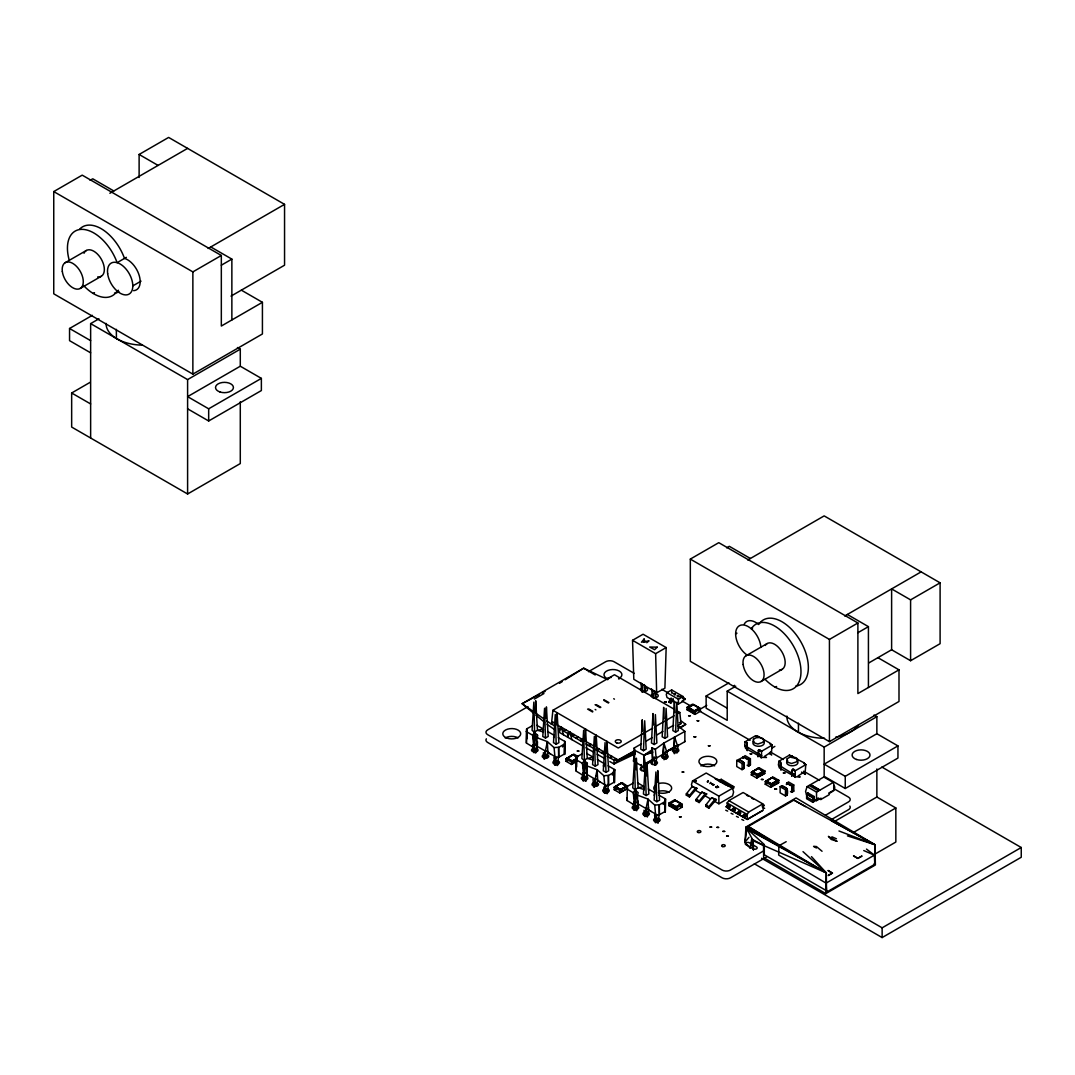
<?xml version="1.0" encoding="UTF-8"?>
<svg xmlns="http://www.w3.org/2000/svg" width="1075" height="1075" viewBox="0 0 1075 1075"><rect width="100%" height="100%" fill="white"/><g stroke="black" fill="none" stroke-linecap="round" stroke-linejoin="round"><path stroke-width="1.5" d="M676.901 710.803L679.803 712.47L680.986 723.596L677.788 725.813M780.141 786.685L785.489 789.762L785.476 795.917L787.37 794.17L787.142 788.822L781.767 785.718L780.141 786.685L780.101 792.812L785.489 795.93L787.142 795.003L786.349 794.344M558.301 737.692L564.792 741.441L564.321 744.115L558.718 747.38L558.704 757.27L556.299 757.364L547.887 752.379L547.336 741.589L536.882 737.692L537.513 735.139L532.085 730.288L533.858 702.109L534.88 745.002L533.778 747.528L526.387 743.027L526.669 728.85L532.461 725.692M608.101 765.817L614.591 769.566L614.107 772.24L608.517 775.505L608.49 785.395L606.098 785.502L597.687 780.504L597.122 769.713L586.681 765.817L587.313 763.263L581.871 758.426L583.658 730.234L584.679 773.127L583.564 775.653L576.187 771.151L576.469 756.975L582.247 753.817M658.962 795.178L665.452 798.927L664.968 801.614L659.378 804.866L659.351 814.756L656.959 814.863L648.548 809.865L647.983 799.088L637.542 795.178L638.174 792.624L632.732 787.787L634.519 759.608L635.54 802.501L634.438 805.027L627.048 800.512L627.33 786.336L633.108 783.191M764.5 756.787L766.475 757.485L761.557 757.351L761.517 751.291L759.716 749.786L758.52 750.095M798.228 776.257L800.203 776.956L795.285 776.822L795.245 770.762L793.673 769.364M813.627 800.983L814.071 796.494L807.849 792.92L806.613 794.049L806.613 798.725L812.888 802.34L817.726 799.074L813.627 800.983L807.433 797.395L807.419 794.371L814.245 797.543M833.73 790.246L833.73 785.556M770.479 743.806L772.052 745.203L771.514 751.882L764.5 756.343M804.207 763.277L805.78 764.674L805.242 771.353L798.228 775.827M732.559 788.244L718.866 796.145L718.893 803.791L732.572 795.876L733.58 792.06L732.559 788.244L706.208 773.032L692.528 780.961L691.48 784.575L692.179 787.249M736.765 760.401L736.738 766.542L742.086 769.673L743.994 767.899L743.766 762.551L739.681 759.85L736.765 760.401L742.113 763.492L743.806 762.78A13.33 7.7 -60 0 1 743.806 768.423L743.672 768.585A13.33 7.7 0 0 0 742.718 767.778M686.334 795.151L686.347 793.847L692.206 786.497L696.976 788.338L689.451 796.951L686.334 795.151L688 794.062M696.036 800.754L696.049 799.451L701.921 792.1L706.692 793.955L699.167 802.555L696.036 800.754L697.715 799.666M705.751 806.358L705.764 805.054L711.623 797.704L716.393 799.558L708.868 808.158L705.751 806.358L707.417 805.269M614.591 769.566L614.43 782.573L614.591 769.566L613.113 772.347M813.681 799.034L816.503 800.66L816.53 792.1L807.056 786.631L805.578 791.496L806.64 794.976M750.054 848L751.694 839.064L763.572 845.447L764.298 854.8L827.763 891.457L873.478 865.066L874.741 862.862L874.983 844.748L796.064 797.919L745.956 827.038L744.988 842.155L750.054 848L753.158 840.704L745.956 827.038L826.299 872.887L826.5 890.718L826.07 883.126L778.676 855.055L778.891 845.756L748.213 826.46L746.937 828.664L744.988 842.155L748.993 837.304M543.332 732.384L543.386 729.078L536.882 725.329M593.118 760.509L593.172 757.203L586.681 753.454M643.979 789.87L644.032 786.564L637.542 782.815M603.814 766.717L603.881 763.384L597.391 759.635M675.382 800.593L681.281 803.804L675.799 806.882L669.9 803.562L675.382 800.351L681.281 803.804L675.799 807.164L669.9 803.562L675.382 800.351M693.577 704.77L699.476 707.982L693.993 711.059L688.094 707.74L693.59 704.528L699.476 707.982L694.007 711.341L688.094 707.74L693.59 704.528M753.333 849.855L751.694 839.064L753.158 840.704L763.572 845.447L763.64 857.622L825.815 893.594L826.299 872.887L811.477 856.641M641.52 743.793L634.183 748.025L633.578 761.234L643.589 766.905L643.938 755.214L652.485 749.544L651.893 747.837L655.36 749.248L663.88 743.053L684.856 731.43L677.868 725.733M666.164 647.567L664.901 688.202L656.65 692.77L633.807 679.279L632.543 640.31L643.078 634.237L666.164 647.567L655.629 653.654L632.543 640.31M535.323 712.241L535.699 700.712L537.473 730.288L534.786 731.847L532.676 735.26L533.778 747.528L533.093 744.612M546.033 718.423L546.409 706.893L548.183 736.469L545.482 738.028L542.794 736.469L544.568 708.291L545.482 738.028M556.729 724.604L557.119 713.074L558.893 742.65L556.192 744.209L553.491 742.65L555.278 714.472L556.192 744.209M585.109 740.379L585.485 728.837L587.273 758.426L584.572 759.971L582.462 763.384L583.564 775.653L582.892 772.737M595.819 746.561L596.195 735.018L597.982 764.607L595.281 766.166L592.58 764.607L594.354 736.429L595.281 766.166M606.528 752.742L606.905 741.199L608.678 770.788L605.991 772.347L603.29 770.788L605.064 742.61L605.991 772.347M635.97 769.74L636.346 758.197L638.133 787.787L635.433 789.346L633.323 792.745L634.438 805.027L633.753 802.098M646.68 775.922L647.056 764.379L648.843 793.968L646.142 795.527L643.441 793.968L645.228 765.79L646.142 795.527M657.389 782.103L657.766 770.56L659.553 800.149L656.852 801.708L654.151 800.149L655.925 771.971L656.852 801.708M721.164 780.759L721.218 779.308L733.782 786.685L733.795 788.056L721.164 780.759L719.484 781.606M677.478 695.552L677.156 696.157L677.599 695.538M713.088 784.844L714.203 784.642L712.752 785.005M526.387 743.027L526.669 728.85L526.817 738.888M576.187 771.151L576.469 756.975L576.603 767.012M627.048 800.512L627.155 797.65M643.589 766.905L654.863 758.103L656.113 758.251L663.45 754.018L663.194 753.293L662.603 754.018L664.431 754.22L665.573 751.922L674.159 747.837L674.562 736.913L677.532 745.889L684.856 741.656L684.856 731.43M663.45 754.018L663.88 743.053L666.822 752.07M643.468 750.699L644.678 720.788L646.156 749.141L643.468 750.699L640.767 749.141L642.245 719.739L642.742 731.202M654.178 744.518L655.387 714.606L656.865 742.959L654.178 744.518L651.477 742.959L652.955 713.558L653.452 725.02M664.874 738.337L666.097 708.425L667.575 736.778L664.874 738.337L662.187 736.778L663.665 707.363L664.162 718.839M675.584 732.156L676.807 702.244L678.285 730.597L675.584 732.156L672.883 730.597L674.374 701.182L674.872 712.658M543.224 732.196L543.386 729.078L537.473 730.288L543.171 731.873M593.01 760.321L593.172 757.203L587.273 758.426L592.957 759.998M643.871 789.695L644.032 786.564L638.133 787.787L643.817 789.373M537.513 741.75L537.043 749.409L536.882 737.692M587.313 763.263L586.843 777.548L586.681 765.817M653.587 758.144L652.418 760.67L652.485 759.474L644.153 764.285L643.938 755.214L635.029 750.457L634.183 748.025M675.006 745.781L673.837 748.308L673.904 747.112L665.573 751.922L673.837 748.308L676.282 745.741L677.532 745.889M746.668 744.034L747.246 750.673L747.085 747.34L744.76 745.459L745.096 741.804L755.631 735.717L758.789 736.724M685.124 699.435L683.498 697.998L685.124 699.435L684.17 699.798L683.351 698.239M747.179 743.483L747.125 747.851M780.907 762.954L780.988 770.157L780.813 766.811L778.488 764.93L778.824 761.275L789.359 755.201L803.979 762.753M673.837 748.308L674.562 736.913M718.543 787.223L717.576 787.236L718.543 787.182M758.251 750.861L758.466 750.162L757.983 756.84L758.681 754.032L744.76 745.459L745.62 748.428L761.557 757.351M791.993 770.345L791.711 776.311L792.409 773.503L778.488 764.93L779.348 767.899L795.285 776.822M534.033 752.822L534.571 744.935M544.743 759.004L545.267 751.116M555.452 765.185L555.977 757.297M583.819 780.947L584.357 773.059M594.529 787.128L595.066 779.241M605.238 793.31L605.776 785.422M634.68 810.308L635.325 800.848M645.39 816.489L645.927 808.615M656.099 822.684L656.637 814.796M707.955 781.713L708.465 781.27L707.82 781.982M664.028 759.77L664.242 756.719M674.737 753.588L674.952 750.538M536.331 751.492L536.989 745.056M547.041 757.673L547.699 751.237M557.589 765.467L558.57 755.806M585.969 781.229L586.775 773.18M596.84 785.798L597.485 779.362M607.375 793.592L608.356 783.93M636.83 810.59L637.811 800.929M647.54 816.772L648.507 807.123M658.249 822.953L659.056 814.904M555.721 723.932L551.717 721.486L552.913 710.279L614.457 674.751L674.052 709.151M645.081 771.447L645.618 766.475M655.777 765.266L656.691 756.988M666.487 759.071L667.4 750.807M677.196 752.89L678.11 744.626M662.791 752.446L663.88 743.053M759.125 750.095L758.466 754.153L761.463 757.969L757.7 753.468M805.78 764.674L803.724 763.223L805.78 764.674L795.245 770.762L792.611 769.646L792.194 773.624L795.191 777.44L791.428 772.938M643.737 641.963L644.086 639.02L641.466 642.192L649.058 640.848L646.774 642.716M793.767 784.978L792.141 785.933L792.141 792.114L793.793 791.119L793.767 784.978L788.418 781.901L786.457 784.145M743.094 757.875L745.042 755.631L750.39 758.708L748.764 759.662L748.764 765.843L747.904 765.642M634.532 751.062L634.532 758.95L633.578 761.234L635.029 750.457M577.302 758.654L572.585 761.221L567.103 758.251L573.002 754.65L577.087 756.975M615.29 786.698L621.189 783.097L626.671 786.457L620.772 789.668L615.29 786.698L621.189 783.097L626.671 786.457M752.352 771.85L758.251 768.249L763.734 771.608L757.821 774.82L752.352 771.85L758.251 768.249L763.734 771.608M766.273 781.135L772.173 777.534L777.655 780.88L771.743 784.105L766.273 781.135L772.173 777.534L777.655 780.88M818.062 797.932L820.816 799.518L821.045 798.174L816.503 800.66M780.41 763.492L780.652 762.672M747.125 765.225A13.343 7.7 0 0 0 748.455 765.736L748.67 765.669A13.343 7.7 -60 0 1 748.67 759.971L748.522 759.635A13.343 7.7 0 0 1 743.564 756.773L738.498 759.702A13.33 7.7 -60 0 1 738.727 760.845M633.578 761.234L634.183 757.956L634.532 758.95M553.571 737.988L554.082 735.26L547.592 731.511M603.371 766.112L603.881 763.384M654.232 795.487L654.742 792.745L648.252 788.996M680.986 697.07L680.878 696.224L680.986 697.07L679.561 696.613L681.107 696.519M576.872 761.382L571.524 764.459L571.739 761.181L577.141 758.063M621.605 782.802L614.228 787.303L614.228 789.735L619.711 792.907L619.926 789.614L627.719 785.838L619.711 790.461L614.228 787.303L614.86 786.698L622.237 782.681L627.088 785.959M756.988 774.779L757.821 776.97L756.773 778.058L756.988 774.779L763.734 770.882L764.782 771.003L764.782 773.436L756.773 778.058L751.291 774.9L751.922 771.85L759.299 767.846L764.782 771.003L756.773 775.626L751.291 772.468L758.668 767.967M770.909 784.051L771.743 786.242L770.694 787.33L770.909 784.051L777.655 780.154L778.703 780.275L778.703 782.707L770.694 787.33L765.212 784.172L765.843 781.135L773.221 777.118L778.703 780.275L770.694 784.898L765.212 781.74L772.589 777.238M547.229 751.049L545.589 751.183L544.85 753.683L547.336 741.589L554.082 747.622L555.197 759.891L556.299 757.364M597.015 779.173L595.389 779.321L594.65 781.807L597.122 769.713L603.881 775.747L604.983 788.029L606.098 785.502M647.876 808.548L646.25 808.682L645.511 811.182L647.983 799.088L654.742 805.108L655.844 817.39L656.959 814.863M746.762 743.672L746.923 743.188M780.49 763.142L780.853 767.322M668.986 702.217L671.432 698.199L670.585 698.548L668.959 701.773L670.639 703.184L673.219 699.126L670.639 703.184M666.984 692.663L666.272 694.571L666.97 697.447L678.419 704.058L683.122 701.343L683.834 698.468L683.122 696.56L671.673 689.948L666.984 692.663L678.419 699.247L683.122 696.56M672.829 693.227L672.507 692.958M674.253 694.033L674.818 693.805M674.415 694.598L675.503 694.343L674.603 694.772M583.12 746.131L559.228 732.33L561.338 727.17L593.669 745.983M583.12 742.328L571.887 735.837L569.777 732.048L567.667 737.208L567.667 733.405L563.448 730.973L561.338 727.17L559.228 728.541L559.228 732.33M792.114 769.781L792.893 769.203M747.353 819.459L747.179 814.487L748.697 812.055L762.793 803.885L763.183 810.254L747.353 819.459L727.533 808.064L727.157 802.944L728.89 800.633L743.107 792.517L762.793 803.885M562.507 746.937L564.321 744.115L564.375 754.045L558.704 757.27L558.516 747.259L554.082 747.622M612.307 775.062L614.107 772.24L614.161 782.17L608.49 785.395L608.302 775.384L603.881 775.747M663.168 804.436L664.968 801.614L665.022 811.544L659.351 814.756L659.163 804.745L654.742 805.108M743.457 756.746L743.376 756.827A13.343 7.7 -60 0 0 743.134 758.305M673.918 693.778L674.885 693.926M696.976 788.338L695.364 788.298L689.411 795.554L689.451 796.951M716.393 799.558L714.781 799.518L708.828 806.761L708.868 808.158M706.692 793.955L705.066 793.901L699.126 801.157L699.167 802.555M688.094 707.202L694.84 711.099L695.055 714.391L700.537 711.22L699.906 708.183L700.537 708.788L695.055 711.959L687.046 707.323L687.046 709.769L695.055 714.391L688.941 710.132L688.094 707.202L687.046 707.323L692.528 704.165L700.537 708.788M669.9 803.025L676.645 806.922L676.847 810.214L682.329 807.043L681.698 804.006L674.321 799.988L668.838 803.146L668.838 805.592L676.847 810.214L670.733 805.954L669.9 803.025L668.838 803.146L676.847 807.782L682.329 804.611L674.952 800.109M571.739 761.181L572.585 763.371L571.524 764.459L566.041 761.302L566.041 758.869L574.063 754.233L578.162 756.612M620.772 791.805L619.711 792.907L627.719 788.271L621.189 792.047M573.418 754.368L566.041 758.869L571.524 762.027L572.155 761.423M619.711 790.461L620.342 789.856L620.772 791.563M812.888 802.34L812.767 797.757L814.071 796.494M727.829 808.01L729.844 806.142L728.03 805.094L726.109 806.801L727.829 808.01L729.844 807.123L729.844 806.142M733.177 811.101L735.206 809.233L733.392 808.198L731.457 809.892L733.177 811.101L735.206 810.214L735.206 809.233M738.538 814.192L740.554 812.324L738.74 811.289L736.805 812.982L738.538 814.192L740.554 813.305L740.554 812.324M743.887 817.282L745.902 815.414L744.102 814.38L742.167 816.073L743.887 817.282L745.902 816.395L745.902 815.414M793.793 791.119L791.281 791.912M764.285 805.403L762.35 806.908L762.35 805.928L764.285 805.403L762.551 804.409M742.086 769.673L742.113 763.492M671.606 692.636L671.593 693.026M680.381 728.003L685.702 724.362L681.496 721.231M552.913 722.306L550.803 723.677L546.705 720.814M565.558 729.616L563.448 730.973L565.558 729.75M573.996 734.48L571.887 735.837L573.996 734.628M578.202 736.913L576.093 738.27L578.202 737.06M582.422 739.345L580.312 740.715L582.422 739.493M590.847 744.209L588.751 745.58L590.847 744.357M596.477 747.461L599.286 749.087L597.176 750.444L599.286 749.221L618.125 759.891L634.841 750.605M603.505 751.519L601.395 752.876L603.505 751.667M611.93 756.383L609.821 757.741L611.93 756.531M635.016 754.005L614.04 763.976L614.04 760.186L616.15 758.816L614.04 760.186L607.012 756.128M832.426 872.887L828.193 875.574L832.426 873.128L828.193 870.468M559.497 683.297L562.346 681.523M565.181 679.749L583.685 668.18L607.738 679.696M748.724 765.884L750.431 764.849L750.39 758.708M567.103 758.251L573.002 754.65L577.114 757.176M748.778 765.843L750.431 764.849M577.275 758.453L572.585 761.221L567.143 757.996M626.631 786.188L620.772 789.668L615.317 786.43M763.693 771.353L757.821 774.82L752.379 771.595M777.615 780.625L771.743 784.105L766.3 780.867M816.53 792.1L833.219 782.439L834.764 787.303L833.703 790.73L829.389 793.35L829.161 794.707L820.816 799.518M826.07 883.126L874.378 855.136L866.49 849.089M53.75 191.578L82.211 175.144L221.329 255.474L221.329 326.047L262.421 302.317L262.421 333.962L192.868 374.127L53.75 293.811L53.75 191.578L192.868 271.894L221.329 255.474M90.112 180.318L92.746 178.799L113.829 190.974M139.118 177.483L139.118 154.464L168.627 137.425L284.553 204.358L284.553 265.203L231.031 296.109M109.865 193.258L187.601 148.377M65.279 262.649L86.349 250.475M126.353 257.342L117.121 262.663A37.276 21.513 60 0 0 83.098 229.392A37.276 21.513 60 0 0 69.069 259.613M80.182 288.463L101.265 276.288M93.162 293.435L94.479 292.669M118.438 290.263L117.121 291.029A37.276 21.513 60 0 1 83.501 285.453M132.789 285.896L141.027 281.139M90.636 352.828L69.552 340.654L69.552 328.493L92.343 315.338M208.147 248.473L284.553 204.358M90.636 438.022L90.636 323.615L98.954 318.818M221.329 265.203L231.864 259.115L231.864 319.974M240.289 401.768L240.289 463.567L187.601 493.989L71.662 427.057L71.662 392.993L90.179 382.297M90.636 323.615L187.601 379.596L240.289 349.173L240.289 366.212L187.601 396.635L208.671 408.809L261.373 378.387L261.373 390.547L208.671 420.983L187.601 408.809M690.325 559.094L718.772 542.673L857.89 622.989L857.89 693.577L898.996 669.846L898.996 701.478L829.43 741.642L690.325 661.327L690.325 559.094L829.43 639.423L857.89 622.989M726.673 547.847L729.32 546.315L750.39 558.489M747.757 560.008L824.162 515.893L940.101 582.825L940.101 643.683L910.592 660.722L891.618 649.757L868.775 662.952M534.409 699.059L543.95 693.55M527.973 706.598L487.674 729.871A5.886 3.4 0 0 0 487.674 734.668L722.145 870.051A5.886 3.4 0 0 0 730.476 870.051L763.586 850.93M588.442 671.687L605.709 661.716A5.886 3.4 0 0 1 614.04 661.716L634.304 673.42M552.913 722.454L550.803 723.677L555.023 726.109M735.636 633.941L736.953 633.175M567.667 733.405L569.777 732.196M752.621 628.042L751.304 628.808A37.276 21.513 60 0 1 786.013 635.58A37.276 21.513 60 0 1 798.806 682.518A37.276 21.513 60 0 1 765.064 679.293M746.09 655.71L767.174 643.549M571.524 762.027L576.872 758.95M572.585 763.129L576.375 760.939M735.757 686.213L727.211 691.144L727.211 720.344L706.127 708.183L706.127 696.009L728.917 682.853M844.722 615.988L921.127 571.873M652.727 728.111L618.259 748.012L552.913 710.279M654.917 726.834L674.079 715.775M676.928 714.136L679.803 712.47M694.423 711.341L695.055 711.959M700.967 708.721L706.745 705.388M646.115 741.145L652.229 737.611M656.825 734.951L662.939 731.43M667.535 728.769L673.649 725.249M760.993 681.523L782.076 669.362M891.618 649.757L891.618 588.912L910.592 599.863L940.101 582.825M857.89 632.718L868.425 626.644L868.425 687.489M775.277 687.247L776.593 686.482M644.153 764.285L652.74 760.2L652.485 749.544M758.91 750.108L761.517 751.291L772.052 745.203L770.009 743.698L772.052 745.203M709.782 783.554L711.086 782.802L710.481 782.439M771.971 748.052L774.86 746.386M676.215 807.164L676.847 807.782M716.367 786.967L715.681 786.577L716.864 787.652L718.167 786.887M716.205 787.276L717.683 786.416L716.716 786.981M716.662 787.532L718.14 786.685M757.821 776.728L763.304 774.296M824.162 747.125L876.864 716.702L876.864 733.728L824.162 764.164L845.246 776.325L897.947 745.902L897.947 758.077L845.246 788.499L824.162 776.325L824.162 747.125L727.211 691.144M771.743 786L777.225 783.567M747.461 819.231L762.215 810.725M825.815 893.594L875.373 864.985L874.983 844.748L793.914 800.082L748.213 826.46L826.299 872.887L803.012 851.642M825.479 815.199L848.511 801.896A5.886 3.4 0 0 0 848.511 797.099L834.039 788.741M766.462 857.057L730.476 877.832A5.886 3.4 0 0 1 722.145 877.832L487.674 742.462A5.886 3.4 0 0 1 486.357 738.821M831.244 819.661L848.511 809.69A5.886 3.4 0 0 0 849.828 806.035M834.133 821.69L876.864 797.018L895.838 807.97L895.838 842.048L874.472 854.383M853.107 832.641L895.838 807.97M853.59 856.022L857.81 858.468L862.043 856.022L857.81 858.226L853.59 855.808M761.611 858.253L882.132 927.832L1021.25 847.517L1021.25 857.259L882.132 937.575L754.354 863.803M807.056 786.631L823.813 777.01L833.219 782.439M678.016 696.734L678.943 696.197L677.841 696.64M785.489 789.762L786.967 788.674A13.33 7.7 0 0 0 782.076 785.852L781.942 785.838A13.33 7.7 -60 0 1 782.089 787.115M828.825 793.041L832.507 790.945M786.188 841.685L778.891 845.756L746.937 828.664L764.298 844.547L764.298 854.8M539.395 694.45L522.141 703.708L533.348 713.007M542.284 692.918L545.159 691.373M634.68 751.371L618.649 759.85L614.04 763.976L609.821 761.543M678.419 728.218L685.702 724.362M711.959 784.199L713.074 783.998L711.704 784.199M721.218 779.308L719.874 779.993L715.292 778.891L726.512 785.395M711.61 784.347L712.308 784.36M645.403 764.433L643.938 755.214L652.485 751.573M635.258 753.051L618.649 759.85L614.04 760.186M682.746 698.28L685.151 698.965M726.109 806.801L728.03 806.075L729.844 807.123M731.457 809.892L733.392 809.166L735.206 810.214M736.805 812.982L738.74 812.257L740.554 813.305M742.167 816.073L744.102 815.347L745.902 816.395M738.512 759.595L738.7 759.582A13.33 7.7 0 0 1 743.591 762.403L743.752 762.659M566.041 758.869L566.673 758.251M614.228 787.303L614.86 786.698M751.291 772.468L751.922 771.85M765.212 781.74L765.843 781.135M643.938 755.214L652.74 752.298M566.041 761.302L567.949 760.683M614.228 789.735L616.123 789.131M751.291 774.9L753.185 774.296M762.887 774.054L764.782 773.436M765.212 784.172L767.107 783.567M776.808 783.326L778.703 782.707M595.926 776.137L596.719 775.962M764.15 771.124L764.782 771.003M716.649 786.551L716.555 787.128M778.072 780.396L778.703 780.275M675.181 694.517L675.396 694.477M792.745 769.23L793.552 769.31M707.995 781.014C705.764 783.003 708.748 780.88 708.21 780.988M758.211 736.899L755.631 735.717L758.292 737.033M791.966 756.37L789.359 755.201L791.966 756.37L792.194 757.888M537.513 745.069L534.88 745.002L532.676 735.26L526.186 731.511M587.313 773.194L584.679 773.127L582.462 763.384L575.972 759.635M638.174 802.555L635.54 802.501L633.323 792.745L626.832 788.996M727.909 786.201L733.782 786.685M759.165 750.108L761.517 751.291M791.63 755.832L792.517 756.195M758.318 736.442L770.264 743.282M746.87 742.852L745.096 741.804L746.977 742.57M778.824 761.275L780.705 762.054M698.642 710.615L700.537 711.22M687.046 709.769L688.941 710.373M680.435 806.438L682.329 807.043M668.838 805.592L670.733 806.196M847.449 835.866L874.983 844.748L831.459 820.789M682.329 804.611L681.698 804.006M746.87 747.461L748.133 747.945M780.598 766.932L781.861 767.416M838.984 830.988L874.983 844.748L864.407 839.992M748.764 759.662L743.389 756.572M792.141 785.933L786.766 782.842M831.875 836.82L836.431 838.782M863.749 850.553L874.378 855.136L874.741 862.862M763.572 845.447L826.299 872.887L746.937 828.664M792.638 769.579L795.245 770.762M670.76 698.965L672.493 699.771M725.746 810.214L727.654 811.101M731.108 813.305L733.002 814.192M736.456 816.395L738.364 817.282M741.817 819.486L743.712 820.373M809.233 785.543L818.209 790.716M117.551 339.163L116.422 338.517L116.342 329.34M669.698 701.196L671.378 702.123M686.347 793.847L689.411 795.554M696.049 799.451L699.126 801.157M705.764 805.054L708.828 806.761M793.914 800.082L805.444 806.613M670.585 698.548L672.265 699.502M692.206 786.497L695.364 788.298M701.921 792.1L705.066 793.901M711.623 797.704L714.781 799.518M139.118 154.464L158.092 165.416M210.781 246.954L231.864 259.115M847.355 614.47L868.425 626.644M241.351 290.156L262.421 302.317M877.912 657.672L898.996 669.846M237.441 347.534L240.289 349.173M874.002 715.05L876.864 716.702M240.289 366.212L261.373 378.387M876.864 733.728L897.947 745.902M881.849 767.039L1021.25 847.517M69.552 328.493L90.636 340.654M706.127 696.009L727.211 708.183M681.98 696.761L684.426 699.247M661.797 689.29L667.588 692.636M682.061 700.994L690.741 706.006M699.435 711.018L750.095 740.272M770.358 751.962L783.379 759.488M803.643 771.192L819.567 780.383M745.096 741.804L746.856 742.838M807.419 794.371L813.641 797.959M679.387 722.454L680.986 723.596M743.793 768.719L742.973 768.074M613.718 698.737L614.457 699.167M603.801 699.637L608.92 702.593M71.662 392.993L90.636 403.945M604.002 700.47L608.302 702.956M596.343 704.663L600.844 707.269M595.107 704.73L600.159 707.659M746.493 795.137L748.213 796.132M751.855 798.228L753.575 799.222M595.147 709.46L595.886 709.89M762.726 807.298L764.634 808.4M588.804 709.003L592.755 711.287M587.582 709.083L592.634 711.999M816.409 848L813.587 846.374L816.409 846.536L822.053 851.266M728.89 800.633L748.697 812.055M692.528 780.961L718.866 796.145M727.157 802.944L747.179 814.487M728.165 808.279L747.138 819.231M695.297 790.179L700.846 793.377M705.012 795.782L710.562 798.98M714.727 801.386L718.893 803.791M828.193 870.683L832.426 873.128M557.132 724.886L561.338 727.318M585.929 743.954L604.204 754.502M555.023 729.898L547.067 724.375M585.929 747.757L592.957 751.801M597.176 754.247L604.204 758.292M586.99 774.47L595.389 779.321M646.25 808.682L637.851 803.831L637.703 806.908L637.542 795.178M537.204 746.346L545.589 751.183M669.94 701.451L671.62 702.432M668.959 701.773L670.612 702.728M595.214 674.966L583.685 668.18L522.141 703.708L533.052 711.314M801.533 772.078L805.471 774.403L803.509 772.777M769.122 753.373L771.743 754.932L769.781 753.306M797.247 731.578L798.456 732.277L798.456 723.152M806.613 794.049L812.767 797.757M648.548 809.865L651.222 811.558M597.687 780.504L600.361 782.183M547.887 752.379L550.561 754.059M792.033 756.531L794.64 758.318M535.793 713.222L543.977 718.92M535.847 715.077L544.568 722.306M787.075 788.862L787.182 789.05A13.33 7.7 -60 0 1 787.182 794.694L787.007 794.842A13.33 7.7 0 0 0 786.094 794.049M684.614 740.93L684.856 741.656M673.904 747.112L674.159 747.837M652.485 759.474L652.74 760.2M644.086 639.02L645.121 642.111M569.777 732.048L571.887 739.64M561.338 727.17L563.448 734.776M781.767 785.718L782.062 787.491M635.433 789.346L637.757 802.313M584.572 759.971L586.883 772.952M534.786 731.847L537.097 744.827M807.849 792.92L808.024 793.955M651.504 688.82L652.619 696.775M640.794 682.638L642.111 692.192M673.434 747.515L674.159 753.588M662.724 753.696L663.262 758.251M652.014 759.877L652.565 764.433M641.13 764.553L641.856 770.614M654.594 814.81L655.333 822.684M644.032 810.201L644.624 816.503M633.323 804.019L633.914 810.322M603.881 787.021L604.472 793.323M593.024 779.254L593.763 787.142M582.462 774.658L583.053 780.947M553.947 757.311L554.687 765.185M543.386 752.702L543.977 759.004M532.528 744.948L533.119 751.25M644.006 684.533L644.678 692.367M654.702 690.714L655.374 698.562M655.36 749.248L656.113 758.251M675.718 746.184L676.256 752.863M665.008 752.366L665.546 759.044M654.178 756.881L654.836 765.225M643.737 766.408L644.127 771.407M657.43 818.156L657.725 822.966M646.72 811.974L647.016 816.785M636.01 805.793L636.306 810.604M606.569 788.781L606.864 793.605M595.859 782.6L596.061 785.812M585.149 776.419L585.445 781.243M556.783 760.657L557.065 765.467M546.073 754.475L546.261 757.687M535.363 748.294L535.659 753.105M652.753 689.814L653.224 698.145M642.03 683.646L642.487 691.978M651.893 747.837L652.418 760.67M753.158 840.704L753.508 849.868M655.629 653.654L656.65 692.77M645.161 685.514L645.188 692.085M655.857 691.695L655.884 698.266M678.419 699.247L678.419 704.058M671.673 689.948L671.673 691.453M910.592 599.863L910.592 660.722M882.132 927.832L882.132 937.575M876.864 768.988L876.864 797.018M845.246 776.325L845.246 788.499M829.43 639.423L829.43 741.642M744.102 814.38L744.102 815.347M738.74 811.289L738.74 812.257M733.392 808.198L733.392 809.166M728.03 805.094L728.03 806.075M537.513 735.139L537.513 738.444M208.671 408.809L208.671 420.983M192.868 271.894L192.868 374.127M187.601 379.596L187.601 493.989M747.152 655.132A17.885 10.32 60 0 1 735.649 633.43A17.885 10.32 60 0 1 748.025 626.497A17.885 10.32 60 0 1 760.898 647.432M765.266 645.457A14.902 8.6 60 0 1 782.076 652.149A14.902 8.6 60 0 1 779.469 670.061M858.522 725.02A37.276 21.513 0 0 1 835.651 737.168M824.538 738.216A37.276 21.513 0 0 1 786.9 716.071M734.118 687.409A8.949 5.16 0 0 1 734.494 685.312M758.681 624.548A37.276 21.513 60 0 1 800.015 640.391A37.276 21.513 60 0 1 795.782 686.092M744.29 624.024A17.885 10.32 60 0 1 757.996 623.984M84.011 253.243A14.902 8.6 60 0 1 101.265 259.088A14.902 8.6 60 0 1 97.691 276.933M141.846 345.129A37.276 21.513 0 0 1 106.076 323.4M133.569 290.653A17.885 10.32 60 0 0 139.32 275.872A17.885 10.32 60 0 0 124.498 258.403A37.276 21.513 60 0 0 79.711 229.082M119.029 291.822A37.276 21.513 60 0 1 114.528 293.072M790.501 791.496A13.33 7.7 0 0 0 791.832 792.006L792.033 791.885A13.33 7.7 -60 0 1 792.033 786.242L791.832 785.879A13.33 7.7 0 0 1 786.94 783.043L786.725 783.178A13.33 7.7 -60 0 0 786.497 784.575M505.223 738.001A8.949 5.16 0 0 1 518.083 737.88M535.955 748.348A3.279 1.895 0 0 1 537.379 751.277A3.279 1.895 0 0 1 532.112 751.223A3.279 1.895 0 0 1 533.711 748.334M546.664 754.529A3.279 1.895 0 0 1 548.089 757.458A3.279 1.895 0 0 1 542.821 757.405A3.279 1.895 0 0 1 544.42 754.516M557.374 760.71A3.279 1.895 0 0 1 558.745 763.68A3.279 1.895 0 0 1 553.45 763.519A3.279 1.895 0 0 1 555.345 760.657M586.157 776.593A3.279 1.895 0 0 1 587.017 779.509A3.279 1.895 0 0 1 581.911 779.348A3.279 1.895 0 0 1 583.295 776.499M596.02 782.587A3.279 1.895 0 0 1 598.09 785.408A3.279 1.895 0 0 1 592.809 785.677A3.279 1.895 0 0 1 593.991 782.694M606.945 788.808A3.279 1.895 0 0 1 608.719 791.657A3.279 1.895 0 0 1 603.465 791.818A3.279 1.895 0 0 1 604.701 788.875M637.018 805.954A3.279 1.895 0 0 1 637.986 808.803A3.279 1.895 0 0 1 632.96 808.857A3.279 1.895 0 0 1 633.739 805.995M647.728 812.136A3.279 1.895 0 0 1 648.695 814.984A3.279 1.895 0 0 1 643.67 815.038A3.279 1.895 0 0 1 644.449 812.176M658.438 818.317A3.279 1.895 0 0 1 659.392 821.166A3.279 1.895 0 0 1 654.379 821.219A3.279 1.895 0 0 1 655.159 818.357M746.534 842.504A2.378 1.371 0 0 0 745.929 844.708L753.091 848.847A2.378 1.371 0 0 0 756.464 848.847A2.378 1.371 0 0 0 756.464 846.898L749.302 842.76A2.378 1.371 0 0 0 747.649 842.357M658.679 791.334A8.949 5.16 0 0 1 669.067 792.275M658.679 783.541A8.949 5.16 0 0 1 671.673 788.23A8.949 5.16 0 0 1 658.397 792.651M655.239 790.958A8.949 5.16 0 0 1 655.078 785.476M646.599 768.423A3.279 1.895 0 0 1 646.626 769.472M645.524 770.452A3.279 1.895 0 0 1 640.593 769.888A3.279 1.895 0 0 1 642.393 767.187M655.132 760.979A3.279 1.895 0 0 1 656.852 763.882A3.279 1.895 0 0 1 651.558 763.935A3.279 1.895 0 0 1 653.103 761.006M666.057 754.838A3.279 1.895 0 0 1 667.481 757.767A3.279 1.895 0 0 1 662.213 757.714A3.279 1.895 0 0 1 663.812 754.825M676.766 748.657A3.279 1.895 0 0 1 678.177 751.586A3.279 1.895 0 0 1 672.923 751.532A3.279 1.895 0 0 1 674.522 748.643M700.94 765.991A8.949 5.16 0 0 1 714.633 765.857M606.407 678.97A8.949 5.16 0 0 1 611.245 677.425M618.81 678.594A8.949 5.16 0 0 1 619.267 678.836M608.074 679.024A8.949 5.16 0 0 1 605.991 671.445A8.949 5.16 0 0 1 619.267 671.042A8.949 5.16 0 0 1 618.568 678.715M655.266 693.684A3.574 2.069 0 0 1 657.887 696.654A3.574 2.069 0 0 1 652.176 697.178A3.574 2.069 0 0 1 653.089 693.872M644.557 687.503A3.574 2.069 0 0 1 647.177 690.473A3.574 2.069 0 0 1 641.466 690.997A3.574 2.069 0 0 1 642.38 687.691M763.21 741.145A5.657 3.265 0 0 1 762.336 745.459A5.657 3.265 0 0 1 754.811 745.459A5.657 3.265 0 0 1 753.938 741.145M796.938 760.616A5.657 3.265 0 0 1 796.064 764.93A5.657 3.265 0 0 1 788.539 764.93A5.657 3.265 0 0 1 787.666 760.616M564.792 741.441L564.63 754.435L564.792 741.441M665.452 798.927L665.291 811.934L665.452 798.927M577.302 751.062L579.116 751.116L577.315 750.982M664.511 701.868L666.325 701.894L664.511 701.868M679.494 816.866L681.308 816.919L679.508 816.785M682.182 772.038L683.996 772.092L682.182 771.998M688.605 715.775L690.419 715.843L688.618 715.708M693.953 736.805L695.767 736.818L693.953 736.805M697.164 720.734L698.978 720.788L697.178 720.693M708.412 745.768L710.226 745.822L708.412 745.728M710.011 827.065L711.825 827.118L710.024 827.024M716.971 827.374L718.785 827.428L716.985 827.333M722.87 831.392L724.684 831.405L722.87 831.392M726.619 836.027L728.433 836.081L726.619 835.987M750.175 753.803L751.989 753.857L750.175 753.763M761.409 779.456L763.223 779.509L761.423 779.388M774.793 789.037L776.62 789.063L774.793 789.037M783.366 772.965L785.18 773.019L783.366 772.925M753.454 739.291L753.038 741.32L754.583 742.973L757.862 744.021L763.693 742.059L764.11 740.097L762.565 738.364L759.286 737.49L756.007 737.786L753.454 739.291M787.182 758.762L786.766 760.791L788.311 762.457L791.59 763.492L797.435 761.543L797.838 759.582L796.293 757.835L793.014 756.961L789.735 757.27L787.182 758.762M696.277 780.867L694.786 780.867L696.277 780.867M657.242 647.177L654.621 649.676L649.649 647.029L657.242 647.177M717.495 786.309L716.528 786.927L717.495 786.309M758.681 754.032L761.57 755.55L758.681 754.032M792.409 773.503L795.298 775.021L792.409 773.503M836.874 841.241L831.23 839.454L828.408 836.363L836.874 841.241M810.671 784.777L819.647 789.964L810.671 784.777M743.134 664.525A14.902 8.6 60 0 0 760.186 681.899A14.902 8.6 60 0 0 757.311 659.432A14.902 8.6 60 0 0 743.134 664.525M856.587 759.501A8.949 5.16 0 0 0 869.998 755.026A8.949 5.16 0 0 0 856.587 750.565A8.949 5.16 0 0 0 856.587 759.501M107.661 273.682A17.885 10.32 60 0 0 128.113 294.537A17.885 10.32 60 0 0 124.66 267.554A17.885 10.32 60 0 0 107.661 273.682M62.323 271.464A14.902 8.6 60 0 0 79.375 288.839A14.902 8.6 60 0 0 76.5 266.358A14.902 8.6 60 0 0 62.323 271.464M220.012 391.985A8.949 5.16 0 0 0 233.423 387.511A8.949 5.16 0 0 0 220.012 383.036A8.949 5.16 0 0 0 220.012 391.985M506.889 738.068A8.949 5.16 0 0 0 520.69 734.01A8.949 5.16 0 0 0 507.696 729.132A8.949 5.16 0 0 0 506.889 738.068M698.092 832.48A1.787 1.035 0 0 0 700.86 831.66A1.787 1.035 0 0 0 698.253 830.693A1.787 1.035 0 0 0 698.092 832.48M722.467 846.549A1.787 1.035 0 0 0 725.222 845.729A1.787 1.035 0 0 0 722.628 844.762A1.787 1.035 0 0 0 722.467 846.549M703.023 765.79A8.949 5.16 0 0 0 716.823 761.718A8.949 5.16 0 0 0 703.829 756.854A8.949 5.16 0 0 0 703.023 765.79M616.768 742.933A2.983 1.72 0 0 0 621.242 741.441A2.983 1.72 0 0 0 616.768 739.949A2.983 1.72 0 0 0 616.768 742.933"/></g></svg>
